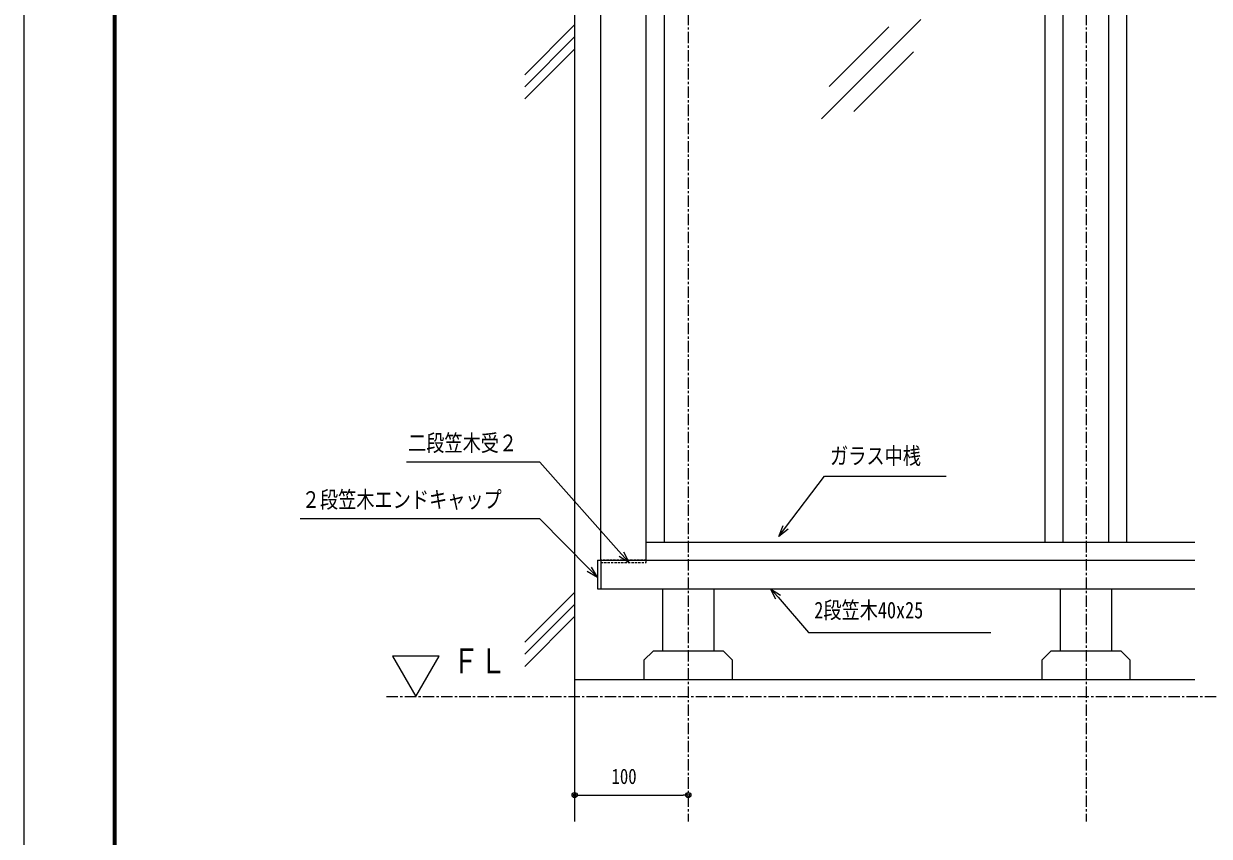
# Model space of a CAD drawing. Units: millimetres, scale not verified. Extents: x -3554 to 3554, y -1188 to 1188.
# Drawn here: x 190 to 1233, y -612 to 103 of the extents above; entities that cross this region are included whole.
import ezdxf
from ezdxf.enums import TextEntityAlignment as Align

# ---------------------------------------------------------------- set-up
doc = ezdxf.new("R2010")
doc.units = ezdxf.units.MM
doc.header["$LTSCALE"] = 8
doc.linetypes.add('USER1', pattern=[2, 1.25, -0.25, 0.25, -0.25])
doc.linetypes.add('USER3', pattern=[0.375, 0.25, -0.125])
for name, color, linetype, lineweight in [('0-0_0', 7, 'Continuous', 18), ('0-1_DEFPOINTS', 5, 'Continuous', 18), ('0-4_WAKU', 7, 'Continuous', 18), ('0-5_6_U_FF8A_U_FF6F_U_FF81_U_FF9D_U_FF78_U_FF9E', 4, 'Continuous', 18), ('0-6_2躯体線', 4, 'Continuous', 18), ('0-7_3中心線', 2, 'USER1', 18), ('0-A_42_U_FF71_U_FF99_U_FF90部品', 6, 'Continuous', 18), ('0-D_4アルミ', 6, 'Continuous', 18), ('0-F_KIJUN-A', 2, 'USER1', 18), ('1-0_1寸法', 3, 'Continuous', 18)]:
    doc.layers.add(name, color=color, linetype=linetype, lineweight=lineweight)
doc.styles.add('ＭＳ ゴシック', font='')
doc.styles.get('ＭＳ ゴシック').set_extended_font_data('MS Gothic')

msp = doc.modelspace()

# ---------------------------------------------------------------- linework, layer by layer
at = {"layer": '0-0_0'}
for p, q in [((752.464, -448.894), (752.464, -393.894)), ((797.464, -393.894), (797.464, -448.894)), ((1102.464, -448.894), (1102.464, -393.894)), ((1147.464, -393.894), (1147.464, -448.894)), ((677.264, -575.576), (679.564, -575.576)), ((772.664, -575.576), (770.364, -575.576))]:
    msp.add_line(p, q, dxfattribs=at)
for points in [[(722.85, -370.894), (716.214, -363.413), (644.47, -282.533), (526.998, -282.533)], [(854.54, -347.894), (860.598, -339.938), (894.889, -294.906), (1002.04, -294.906)], [(694.964, -383.894), (687.966, -376.751), (644.47, -332.355), (433.458, -332.355)], [(862.73, -341.561), (854.54, -347.894), (858.466, -338.314)], [(714.209, -365.191), (722.85, -370.894), (718.218, -361.635)], [(686.052, -378.626), (694.964, -383.894), (689.88, -374.875)], [(851.959, -403.217), (847.458, -393.894), (856.017, -399.717)], [(847.458, -393.894), (853.988, -401.467), (880.807, -432.568), (1041.082, -432.568)]]:
    msp.add_lwpolyline(points, dxfattribs=at)
for points in [[(535.14, -488.894), (555.68, -453.317), (514.6, -453.317)], [(735.964, -473.894), (813.964, -473.894), (813.964, -456.894), (805.964, -448.894), (743.964, -448.894), (735.964, -456.894)], [(1085.964, -473.894), (1163.964, -473.894), (1163.964, -456.894), (1155.964, -448.894), (1093.964, -448.894), (1085.964, -456.894)]]:
    msp.add_lwpolyline(points, close=True, dxfattribs=at)
for centre, radius in [((674.964, -575.576), 2.3), ((774.964, -575.576), 2.3), ((674.964, -575.576), 1.15), ((774.964, -575.576), 1.15)]:
    msp.add_circle(centre, radius, dxfattribs=at)
at = {"layer": '0-1_DEFPOINTS'}
msp.add_line((190.142, 1188), (190.142, -1188), dxfattribs=at)
at = {"layer": '0-4_WAKU'}
for p, q in [((268.942, 1133.2), (268.942, -1129.2)), ((269.542, 1132.6), (269.542, -1128.6)), ((270.142, 1132), (270.142, -1128)), ((270.742, 1131.4), (270.742, -1127.4)), ((271.342, 1130.8), (271.342, -1126.8))]:
    msp.add_line(p, q, dxfattribs=at)
at = {"layer": '0-5_6_U_FF8A_U_FF6F_U_FF81_U_FF9D_U_FF78_U_FF9E'}
for p, q in [((892.295, 19.558), (979.756, 107.019)), ((898.848, 47.989), (951.325, 100.465)), ((920.725, 26.112), (973.202, 78.588))]:
    msp.add_line(p, q, dxfattribs=at)
at = {"layer": '0-6_2躯体線'}
for p, q in [((674.964, 704.606), (674.964, -598.894)), ((674.964, 102.227), (631.134, 58.397)), ((674.964, 91.619), (631.134, 47.789)), ((674.964, 81.01), (631.134, 37.18)), ((674.964, -397.224), (631.134, -441.054)), ((674.964, -407.833), (631.134, -451.663)), ((674.964, -418.441), (631.134, -462.272)), ((674.964, -473.894), (1220.758, -473.894))]:
    msp.add_line(p, q, dxfattribs=at)
at = {"layer": '0-7_3中心線'}
for p, q in [((774.964, 672.086), (774.964, -598.894)), ((1124.964, 672.086), (1124.964, -598.894))]:
    msp.add_line(p, q, dxfattribs=at)
at = {"layer": '0-A_42_U_FF71_U_FF99_U_FF90部品'}
for p, q in [((697.964, -368.894), (697.964, 466.106)), ((737.964, -368.894), (737.964, 466.106)), ((753.964, -352.894), (753.964, 450.106)), ((1088.964, -352.894), (1088.964, 450.106)), ((1104.964, -352.894), (1104.964, 450.106)), ((1144.964, -352.894), (1144.964, 450.106)), ((1160.964, -352.894), (1160.964, 450.106)), ((737.964, -352.894), (1220.758, -352.894)), ((694.964, -368.894), (1220.758, -368.894)), ((694.964, -393.894), (1220.758, -393.894))]:
    msp.add_line(p, q, dxfattribs=at)
at = {"layer": '0-A_42_U_FF71_U_FF99_U_FF90部品', "linetype": 'USER3'}
msp.add_lwpolyline([(737.964, -368.894), (697.964, -368.894), (697.964, -370.894), (737.964, -370.894)], close=True, dxfattribs=at)
at = {"layer": '0-D_4アルミ'}
for p, q in [((694.964, -368.894), (694.964, -393.894)), ((697.964, -368.894), (697.964, -393.894))]:
    msp.add_line(p, q, dxfattribs=at)
at = {"layer": '0-F_KIJUN-A'}
msp.add_line((509.482, -488.894), (2136.334, -488.894), dxfattribs=at)
at = {"layer": '1-0_1寸法'}
msp.add_line((679.564, -575.576), (770.364, -575.576), dxfattribs=at)

# ---------------------------------------------------------------- texts
at = {"layer": '0-0_0', "style": 'ＭＳ ゴシック', "width": 0.8}
for s, height, p in [('二段笠木受２', 14.66, (528.392, -277.363)), ('ガラス中桟', 14.66, (899.756, -288.733)), ('２段笠木エンドキャップ', 14.66, (434.853, -327.185)), ('2段笠木40x25', 14.66, (885.86, -424.428)), ('ＦＬ', 21.99, (567.097, -475.132))]:
    msp.add_text(s, height=height, dxfattribs=at).set_placement(p, align=Align.BOTTOM_LEFT)
at = {"layer": '1-0_1寸法', "color": 7, "style": 'ＭＳ ゴシック', "width": 0.8}
msp.add_text('100', height=13.49, dxfattribs=at).set_placement((707.441, -569.826), align=Align.BOTTOM_LEFT)

doc.saveas('drawing.dxf')
